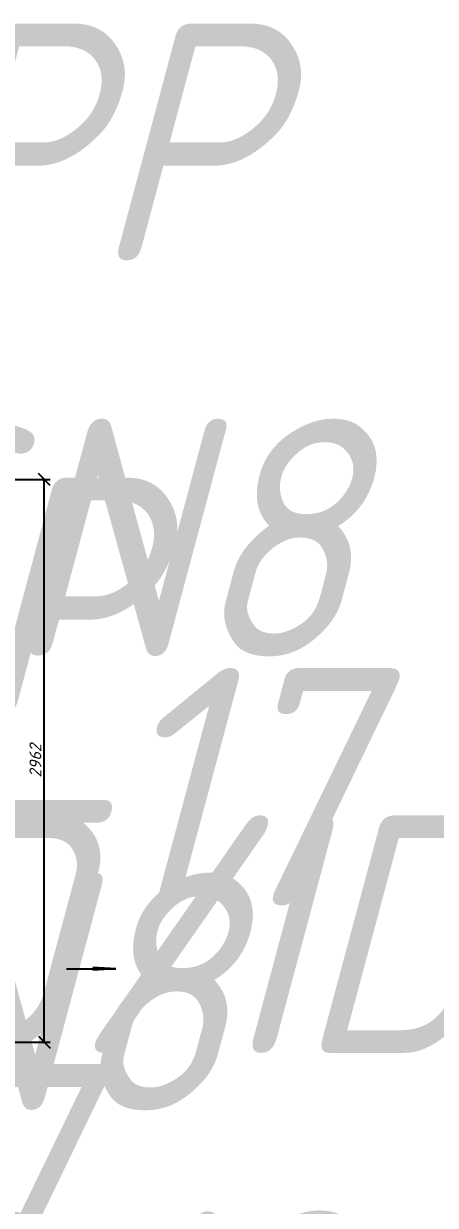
# Model space of a CAD drawing. Header units: millimetres. Extents: x 41756989 to 44740435, y 21258419 to 23626306.
# Drawn here: x 42610978 to 42613144, y 21651161 to 21657381 of the extents above; entities that cross this region are included whole.
import ezdxf

# ---------------------------------------------------------------- set-up
doc = ezdxf.new("R2010")
doc.units = ezdxf.units.MM
doc.styles.add('note', font='isocpeur.ttf', dxfattribs={"width": 0.9, "oblique": 15})
doc.styles.get("Standard").update_dxf_attribs({"font": 'isocpeui.ttf'})
doc.dimstyles.new('ISO-25', dxfattribs={"dimtxt": 2.5, "dimasz": 2.5, "dimexe": 1.25, "dimexo": 0.625, "dimtad": 1, "dimtxsty": 'Standard', "dimcen": 2.5, "dimadec": 0, "dimazin": 0, "dimtfac": 1, "dimtmove": 0, "dimatfit": 3, "dimfxl": 1, "dimarcsym": 0})

# ---------------------------------------------------------------- blocks, each defined once
blk = doc.blocks.new('_Oblique')
at = {"color": 0, "linetype": 'ByBlock', "lineweight": -2}
blk.add_line((-0.5, -0.5), (0.5, 0.5), dxfattribs=at)
blk = doc.blocks.new('*D66')
at = {"color": 0, "lineweight": -2, "transparency": 16777216}
for p, q in [((42610732.4, 21654982), (42611117.6, 21654982)), ((42611086.3, 21652020), (42611086.3, 21654982)), ((42610732.5, 21652020), (42611117.6, 21652020))]:
    blk.add_line(p, q, dxfattribs=at)
at = {"layer": 'Defpoints', "color": 0, "transparency": 16777216}
for p in [(42610716.8, 21654982), (42611086.3, 21654982), (42610716.9, 21652020)]:
    blk.add_point(p, dxfattribs=at)
at = {"color": 0, "lineweight": -2, "transparency": 16777216, "xscale": 62.50000000000001, "yscale": 62.50000000000001, "zscale": 62.50000000000001}
for p, rotation in [((42611086.3, 21654982), 90), ((42611086.3, 21652020), 270)]:
    blk.add_blockref('_Oblique', p, dxfattribs=dict(at, rotation=rotation))
at = {"color": 0, "lineweight": 5, "transparency": 16777216, "insert": (42611039.5, 21653501), "char_height": 62.5, "attachment_point": 5, "rotation": 90}
blk.add_mtext('2962', dxfattribs=at)

msp = doc.modelspace()

# ---------------------------------------------------------------- hatches: boundary and pattern name
h = msp.add_hatch()
h.set_pattern_fill('ANSI31', color=256, scale=0.053333)
h.set_pattern_definition([(45, (42539990.891769, 21402972.116702), (-0.00471404520791, 0.00471404520791), [])])
h.paths.add_polyline_path([(42611462.52, 21652405.664), (42611342.224, 21652405.664), (42611342.224, 21652398.458)])
h.paths.add_polyline_path([(42611342.224, 21652412.869), (42611342.224, 21652405.664), (42611462.52, 21652405.664)])

# ---------------------------------------------------------------- linework, layer by layer
for p, q in [((42611203.297, 21652405.664), (42611462.52, 21652405.664)), ((42611462.52, 21652405.664), (42611342.224, 21652412.869)), ((42611462.52, 21652405.664), (42611342.224, 21652398.458))]:
    msp.add_line(p, q)

# ---------------------------------------------------------------- texts
at = {"char_height": 1250, "style": 'note'}
for s, insert, width, attachment_point in [('PP SN8\\POD/ID 928/800\\Pсамотечная', (42611338.494, 21652588.522), 572.62087, 5), ('PP SN8\\POD/ID 928/800\\Pсамотечная', (42610687.423, 21650199.103), 572.62087, 5), ('\\pi2.0488e+005;PE-100 SDR-17\\P\\pi2.0674e+005;∅315x18.7\\P\\pi2.0673e+005;напорная', (42397632.191, 21653989.097), 420000, 1)]:
    msp.add_mtext(s, dxfattribs=dict(at, insert=insert, width=width, attachment_point=attachment_point))

# ---------------------------------------------------------------- dimensions: what is measured, and where the dimension line sits
at = {"lineweight": 5}
dim = msp.add_linear_dim(base=(42611086.34, 21654982.033), p1=(42610716.861, 21652020.033), p2=(42610716.816, 21654982.033), angle=90, dimstyle='ISO-25', override={"dimscale": 25, "dimblk1": 'Oblique', "dimblk2": 'Oblique', "dimsah": 1}, dxfattribs=at)
dim.commit()
dim.dimension.update_dxf_attribs({"geometry": '*D66', "text_midpoint": (42611039.465, 21653501.033)})

doc.saveas('drawing.dxf')
